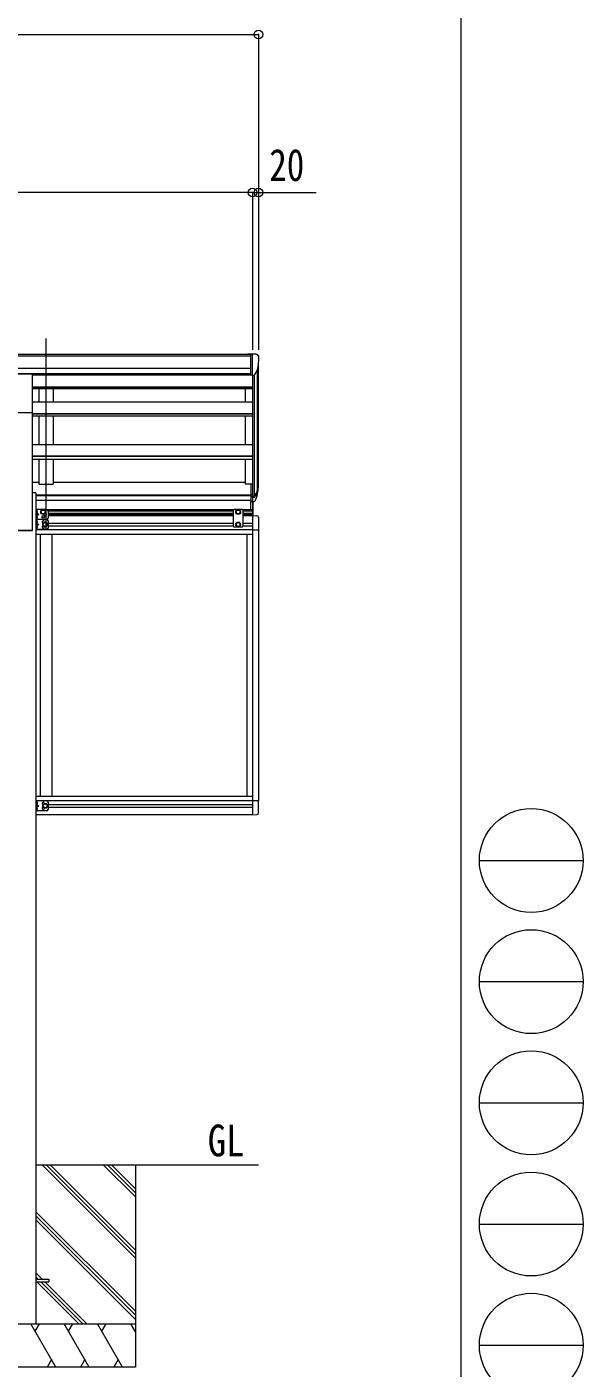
# Model space of a CAD drawing. Units: millimetres at full size; details may follow other scales. Extents: x -8385 to 8479, y -5853 to 5787.
# Drawn here: x 6550 to 8479, y -2842 to 1807 of the extents above; entities that cross this region are included whole.
import ezdxf
from ezdxf.enums import TextEntityAlignment as Align

# ---------------------------------------------------------------- set-up
doc = ezdxf.new("R2010")
doc.units = ezdxf.units.MM
doc.header["$LTSCALE"] = 30
doc.header["$PDMODE"] = 32
doc.header["$PDSIZE"] = 30
for name, color, linetype, lineweight in [('0-0_0', 7, 'Continuous', 9), ('0-1_本体', 4, 'Continuous', 9), ('0-2_部品', 7, 'Continuous', 9), ('0-8_PARTS2', 2, 'Continuous', 9), ('0-A_寸法', 6, 'Continuous', 9), ('1-1_GLASS', 4, 'Continuous', 9), ('1-2_GLASS_SEAL', 7, 'Continuous', 9), ('F-0_240', 7, 'Continuous', 9)]:
    doc.layers.add(name, color=color, linetype=linetype, lineweight=lineweight)
doc.styles.add('ＭＳ ゴシック', font='')
doc.styles.get('ＭＳ ゴシック').set_extended_font_data('MS Gothic')

msp = doc.modelspace()

# ---------------------------------------------------------------- linework, layer by layer
at = {"layer": '0-0_0'}
for p, q in [((7352.5, -2138.5), (6581.5, -2138.5)), ((6926.5, -2460.96), (6604.04, -2138.5)), ((6926.5, -2446.81), (6618.18, -2138.5)), ((6926.5, -2432.67), (6632.32, -2138.5)), ((6926.5, -2248.83), (6816.17, -2138.5)), ((6926.5, -2234.68), (6830.31, -2138.5)), ((6926.5, -2220.54), (6844.45, -2138.5)), ((6926.5, -2138.5), (6926.5, -2838.5)), ((6926.5, -2644.8), (6581.5, -2299.81)), ((6926.5, -2658.95), (6581.5, -2313.95)), ((6926.5, -2673.09), (6581.5, -2328.09)), ((6603.56, -2534), (6581.5, -2511.94)), ((6589.42, -2534), (6581.5, -2526.08)), ((6729.78, -2688.5), (6584.28, -2543)), ((6743.92, -2688.5), (6598.42, -2543)), ((6758.06, -2688.5), (6612.56, -2543)), ((6126.5, -2688.5), (6926.5, -2688.5)), ((6650.82, -2838.5), (6564.21, -2688.5)), ((6579.21, -2714.48), (6594.21, -2688.5)), ((6766.29, -2838.49), (6679.68, -2688.5)), ((6694.68, -2714.48), (6709.69, -2688.5)), ((6881.76, -2838.5), (6795.15, -2688.5)), ((6810.15, -2714.48), (6825.15, -2688.49)), ((6926.5, -2716), (6910.62, -2688.5)), ((6635.82, -2812.51), (6620.82, -2838.5)), ((6751.29, -2812.52), (6736.29, -2838.49)), ((6866.76, -2812.52), (6851.76, -2838.5)), ((6926.5, -2838.5), (6126.5, -2838.5))]:
    msp.add_line(p, q, dxfattribs=at)
at = {"layer": '0-1_本体'}
for p, q in [((7326, 671.04), (2327, 671.04)), ((7326, 665.68), (2327, 665.68)), ((7326, 622.17), (2327, 622.16)), ((7326, 604.49), (2327, 604.49)), ((7348.22, 615.49), (7348.22, 196.51)), ((7352.5, 220.78), (7352.5, 634.29)), ((6569, 602.12), (7326, 602.12)), ((7332.5, 599.16), (6569, 599.16)), ((6591.5, 602.12), (6591.5, 599.16)), ((6641.5, 602.12), (6641.5, 599.16)), ((7332.5, 600.66), (7332.5, 222.95)), ((7338.5, 600.14), (7338.5, 178.51)), ((7332.5, 557.21), (6569, 557.21)), ((7332.5, 555.51), (6569, 555.51)), ((7332.5, 551.73), (6569, 551.73)), ((6591.5, 551.73), (6591.5, 506.31)), ((6641.5, 551.73), (6641.5, 506.31)), ((7307.5, 506.31), (7307.5, 551.73)), ((7332.5, 506.31), (6569, 506.31)), ((6569, 61.51), (6569, 468.47)), ((7332.5, 465.72), (6569, 465.72)), ((7332.5, 464.03), (6569, 464.03)), ((7332.5, 457.17), (6569, 457.17)), ((6591.5, 457.17), (6591.5, 358.06)), ((6641.5, 457.17), (6641.5, 358.06)), ((7307.5, 358.06), (7307.5, 457.17)), ((7332.5, 358.06), (6569, 358.06)), ((7332.5, 318.92), (6569, 318.92)), ((7332.5, 317.26), (6569, 317.26)), ((7332.5, 307.61), (6569, 307.61)), ((6641.5, 307.61), (6641.5, 222.12)), ((7307.5, 222.12), (7307.5, 307.61)), ((6591.5, 227.33), (6569, 227.33)), ((6581.5, 191.51), (6569, 191.51)), ((6581.5, 191.51), (6581.5, -2688.49)), ((7307.5, 227.33), (6641.5, 227.33)), ((7326, 222.12), (7307.5, 222.12)), ((7326, 183.02), (6581.5, 183.02)), ((7326, 181.64), (6581.5, 181.64)), ((7326, 164.47), (6581.5, 164.47)), ((6569, 61.51), (6484, 61.51))]:
    msp.add_line(p, q, dxfattribs=at)
msp.add_lwpolyline([(6591.5, 307.61), (6591.5, 222.12), (6641.5, 222.12)], dxfattribs=at)
at = {"layer": '0-2_部品'}
for p, q in [((7326, 672.64), (7316, 672.56)), ((7316, 670.45), (7316, 672.56)), ((7326, 600.66), (7326, 672.64)), ((7344.5, 672.64), (7326, 672.64)), ((7332.5, 599.66), (7332.5, 672.64)), ((7344.5, 672.64), (7346.83, 672.5)), ((7347.59, 672.08), (7351.66, 666.27)), ((7354.5, 663.27), (7354.5, 662.64)), ((7340.13, 601.47), (7349.4, 617.54)), ((6569, 602.62), (6484, 602.62)), ((6569, 468.47), (6569, 602.62)), ((7326, 600.66), (7332.5, 600.66)), ((7332.5, 599.66), (7337.71, 599.98)), ((6569, 468.47), (6484, 468.47)), ((7326, 222.95), (7326, 161.88)), ((7326, 222.95), (7332.5, 222.95)), ((7332.5, 222.95), (7332.5, 161.06)), ((7338.93, 178.98), (7348.69, 197.4)), ((7350.11, 196.9), (7339.94, 177.73)), ((7326, 184.63), (7332.5, 184.63)), ((7326, 179.23), (7332.5, 179.23)), ((7326, 161.88), (7332.5, 161.88)), ((7332.5, 178.23), (7337.64, 178.23)), ((7332.5, 176.23), (7337.35, 176.23)), ((7332.5, 161.06), (7337.35, 161.06)), ((7347.52, 180.05), (7339.94, 162.56))]:
    msp.add_line(p, q, dxfattribs=at)
at = {"layer": '0-2_部品', "color": 4}
for p, q in [((6581.5, -2533.99), (6626.5, -2533.99)), ((6581.5, -2542.99), (6626.5, -2542.99)), ((6626.5, -2533.99), (6626.5, -2542.99))]:
    msp.add_line(p, q, dxfattribs=at)
at = {"layer": '0-2_部品'}
for centre, radius, start, end in [((7346.77, 671.5), 1, 35, 86.5), ((7152.5, 662.64), 202, 347.09739, 0), ((7351.5, 663.27), 3, 0, 87), ((7337.53, 602.97), 3, 273.5, 330), ((7219.28, 216.13), 133.22, 344.28698, 356.72013), ((7264.55, 223.35), 88.05, 342.78929, 2.77608), ((7263.84, 219.07), 89.07, 345.58812, 5.50424), ((7337.35, 179.23), 3, 270, 330), ((7337.35, 164.06), 3, 270, 330), ((7337.64, 179.73), 1.5, 270, 330)]:
    msp.add_arc(centre, radius, start, end, dxfattribs=at)
at = {"layer": '0-8_PARTS2'}
msp.add_line((6616.5, 63.85), (6616.5, 726.37), dxfattribs=at)
at = {"layer": '0-A_寸法'}
for p, q in [((-2711.5, 1780.29), (7352.5, 1780.29)), ((7352.5, 1780.29), (7352.5, 1232.76)), ((7332.5, 1232.76), (2320.5, 1232.76)), ((7332.5, 1232.76), (7332.5, 687.14)), ((7332.5, 1232.76), (7332.5, 687.14)), ((7332.5, 1232.76), (7352.5, 1232.76)), ((7352.5, 1232.76), (7352.5, 687.14)), ((7352.5, 1232.76), (7552.5, 1232.76))]:
    msp.add_line(p, q, dxfattribs=at)
for p in [(7352.5, 1780.29), (7332.5, 1232.76), (7352.5, 1232.76)]:
    msp.add_point(p, dxfattribs=at)
at = {"layer": '1-1_GLASS'}
for p, q in [((6621.5, 133.21), (7268, 133.21)), ((6623.48, 129.71), (7265, 129.71)), ((6623.5, 120.71), (7265, 120.71)), ((6623.5, 117.21), (7265, 117.21)), ((7265, 112.21), (6623.5, 112.21)), ((7297, 133.21), (7332.5, 133.21)), ((7300, 129.71), (7332.5, 129.71)), ((7300, 120.71), (7332.5, 120.71)), ((7300, 117.21), (7332.5, 117.21)), ((7332.5, 112.21), (7300, 112.21)), ((7332.5, 112.91), (7332.5, -624.29)), ((6484, 61.5), (6569, 61.5)), ((7332.5, 63.71), (6581.5, 63.71)), ((6581.5, 47.71), (7332.5, 47.71)), ((6596.5, 47.71), (6596.5, -559.29)), ((6623.5, 86.21), (7265, 86.21)), ((6623.5, 77.21), (7265, 77.21)), ((6636.5, 47.71), (6636.5, -559.29)), ((7300, 86.21), (7332.5, 86.21)), ((7300, 77.21), (7332.5, 77.21)), ((7312.5, 47.71), (7312.5, -559.29)), ((7312.5, 47.71), (7312.5, -559.29)), ((7352.5, 63.51), (7352.5, -575.09)), ((7352.5, -36.49), (7352.5, -875.09)), ((6596.5, -51.79), (6596.5, -859.79)), ((6636.5, -51.79), (6636.5, -859.79)), ((7312.5, -52.29), (7312.5, -859.79)), ((7312.5, -52.29), (7312.5, -859.79)), ((7332.5, -624.09), (7332.5, -924.29)), ((6581.5, -859.79), (7332.5, -859.79)), ((6581.5, -875.29), (7332.5, -875.29)), ((7332.5, -859.29), (7332.5, -875.29)), ((6581.5, -923.79), (7332.5, -923.79)), ((6623.5, -888.79), (7332.5, -888.79)), ((6623.5, -897.79), (7332.5, -897.79))]:
    msp.add_line(p, q, dxfattribs=at)
at = {"layer": '1-2_GLASS_SEAL'}
for p, q in [((7327, 133.21), (7327, 161.88)), ((7332.5, 162.56), (7332.5, 112.71)), ((7334, 112.71), (7334, 161.06)), ((6581.5, 134.21), (6581.5, 99.21)), ((6618.5, 134.21), (6581.5, 134.21)), ((6618.5, 99.21), (6581.5, 99.21)), ((6584, 134.21), (6584, 99.21)), ((6584.5, 121.71), (6584, 121.8)), ((6584, 116.71), (6591, 116.71)), ((6584.5, 103.71), (6584, 103.8)), ((6584, 99.21), (6584, 64.21)), ((6584.5, 129.71), (6585.3, 129.57)), ((6584.5, 121.71), (6585.3, 121.86)), ((6584.5, 111.71), (6585.3, 111.57)), ((6584.5, 103.71), (6585.3, 103.86)), ((6584.5, 94.71), (6585.3, 94.57)), ((6623.5, 129.21), (6623.5, 104.21)), ((6623.5, 94.21), (6623.5, 69.21)), ((7269, 134.21), (7265, 130.21)), ((7265, 130.21), (7265, 76.72)), ((7296, 134.21), (7269, 134.21)), ((7296, 134.21), (7300, 130.21)), ((7300, 76.72), (7300, 130.21)), ((7332.5, 112.71), (7347.79, 111.91)), ((7353, 106.42), (7353, 63.51)), ((6618.5, 64.21), (6581.5, 64.21)), ((6584.5, 86.71), (6584, 86.8)), ((6584, 81.71), (6591, 81.71)), ((6584.5, 68.71), (6584, 68.8)), ((6584.5, 86.71), (6585.3, 86.86)), ((6584.5, 76.71), (6585.3, 76.57)), ((6584.5, 68.71), (6585.3, 68.86)), ((7269, 72.72), (7265, 76.72)), ((7296, 72.72), (7269, 72.72)), ((7282.5, 89.22), (7276, 85.47)), ((7276, 85.47), (7276, 77.96)), ((7276, 77.96), (7282.5, 74.21)), ((7289, 85.47), (7282.5, 89.22)), ((7282.5, 74.21), (7289, 77.96)), ((7289, 77.96), (7289, 85.47)), ((7296, 72.72), (7300, 76.72)), ((7332.5, 63.51), (7353, 63.51)), ((6581.5, -875.79), (6581.5, -910.79)), ((6618.5, -875.79), (6581.5, -875.79)), ((6584, -875.79), (6584, -910.79)), ((6584.5, -880.29), (6585.3, -880.43)), ((6623.5, -880.79), (6623.5, -905.79)), ((7332.5, -875.09), (7353, -875.09)), ((7353, -918), (7353, -875.09)), ((6618.5, -910.79), (6581.5, -910.79)), ((6584.5, -888.29), (6584, -888.2)), ((6584, -893.29), (6591, -893.29)), ((6584.5, -906.29), (6584, -906.2)), ((6584.5, -888.29), (6585.3, -888.14)), ((6584.5, -898.29), (6585.3, -898.43)), ((6584.5, -906.29), (6585.3, -906.14)), ((7332.5, -924.29), (7347.79, -923.49))]:
    msp.add_line(p, q, dxfattribs=at)
for points in [[(6618.5, 99.21), (6581.5, 99.21), (6581.5, 64.21)], [(6583.62, 125.71), (6584.25, 126.9), (6586.48, 128.01)], [(6583.62, 125.71), (6584.25, 124.53), (6586.48, 123.41)], [(6583.62, 107.71), (6584.25, 108.9), (6586.48, 110.01)], [(6583.62, 107.71), (6584.25, 106.53), (6586.48, 105.41)], [(6583.62, 90.71), (6584.25, 91.9), (6586.48, 93.01)], [(6584.5, 121.71), (6584.5, 129.71), (6584, 129.63), (6584, 121.8)], [(6584, 121.71), (6591, 116.71), (6584, 111.71)], [(6584.5, 103.71), (6584.5, 111.71), (6584, 111.63), (6584, 103.8)], [(6584.5, 86.71), (6584.5, 94.71), (6584, 94.63), (6584, 86.8)], [(7276, 128.97), (7282.5, 132.72), (7289, 128.97)], [(7289, 128.97), (7289, 121.46), (7282.5, 117.71), (7276, 121.46), (7276, 128.97)], [(6583.62, 90.71), (6584.25, 89.53), (6586.48, 88.41)], [(6583.62, 72.71), (6584.25, 73.9), (6586.48, 75.01)], [(6583.62, 72.71), (6584.25, 71.53), (6586.48, 70.41)], [(6584, 86.71), (6591, 81.71), (6584, 76.71)], [(6584.5, 68.71), (6584.5, 76.71), (6584, 76.63), (6584, 68.8)], [(6583.62, -884.29), (6584.25, -883.1), (6586.48, -881.99)], [(6584.5, -888.29), (6584.5, -880.29), (6584, -880.37), (6584, -888.2)], [(6583.62, -884.29), (6584.25, -885.47), (6586.48, -886.59)], [(6583.62, -902.29), (6584.25, -901.1), (6586.48, -899.99)], [(6583.62, -902.29), (6584.25, -903.47), (6586.48, -904.59)], [(6584, -888.29), (6591, -893.29), (6584, -898.29)], [(6584.5, -906.29), (6584.5, -898.29), (6584, -898.37), (6584, -906.2)]]:
    msp.add_lwpolyline(points, dxfattribs=at)
for points in [[(6606.5, 117.71), (6600, 121.46), (6600, 128.97), (6606.5, 132.72), (6613, 128.97), (6613, 121.46)], [(6613.5, 74.21), (6607, 77.96), (6607, 85.47), (6613.5, 89.22), (6620, 85.47), (6620, 77.96)], [(6613.5, -900.79), (6607, -897.04), (6607, -889.53), (6613.5, -885.78), (6620, -889.53), (6620, -897.04)]]:
    msp.add_lwpolyline(points, close=True, dxfattribs=at)
for centre, radius in [((6606.5, 125.21), 8.5), ((6606.5, 125.21), 7.5), ((6606.5, 125.21), 6.5), ((6606.5, 108.21), 4.25), ((7282.5, 125.21), 8.5), ((7282.5, 125.21), 7.5), ((7282.5, 125.21), 6.5), ((6613.5, 81.71), 8.5), ((6613.5, 81.71), 7.5), ((6613.5, 81.71), 6.5), ((7282.5, 81.71), 8.5), ((7282.5, 81.71), 7.5), ((7282.5, 81.71), 6.5), ((6613.5, -893.29), 8.5), ((6613.5, -893.29), 7.5), ((6613.5, -893.29), 6.5)]:
    msp.add_circle(centre, radius, dxfattribs=at)
for centre, radius, start, end in [((6585.15, 128.69), 0.9, 32.05588, 80), ((6585.15, 122.74), 0.9, 280, 327.94412), ((6585.15, 110.69), 0.9, 32.05588, 80), ((6585.15, 104.74), 0.9, 280, 327.94412), ((6585.15, 93.69), 0.9, 32.05588, 80), ((6580.4, 125.71), 6.5, 327.94412, 32.05588), ((6580.4, 107.71), 6.5, 327.94412, 32.05588), ((6580.4, 90.71), 6.5, 327.94412, 32.05588), ((6606.5, 90.21), 4.25, 353.70569, 265.23923), ((6613.5, 116.71), 4.25, 173.70569, 85.23923), ((6618.5, 129.21), 5, 0, 90), ((6618.5, 104.21), 5, 270, 0), ((6618.5, 94.21), 5, 0, 90), ((7347.5, 106.42), 5.5, 0, 87), ((6585.15, 87.74), 0.9, 280, 327.94412), ((6585.15, 75.69), 0.9, 32.05588, 80), ((6585.15, 69.74), 0.9, 280, 327.94412), ((6580.4, 72.71), 6.5, 327.94412, 32.05588), ((6606.5, 73.21), 4.25, 94.76077, 6.29431), ((6618.5, 69.21), 5, 270, 0), ((6585.15, -881.31), 0.9, 32.05588, 80), ((6580.4, -884.29), 6.5, 327.94412, 32.05588), ((6606.5, -884.79), 4.25, 353.70569, 265.23923), ((6618.5, -880.79), 5, 0, 90), ((6585.15, -887.26), 0.9, 280, 327.94412), ((6585.15, -899.31), 0.9, 32.05588, 80), ((6585.15, -905.26), 0.9, 280, 327.94412), ((6580.4, -902.29), 6.5, 327.94412, 32.05588), ((6606.5, -901.79), 4.25, 94.76077, 6.29431), ((6618.5, -905.79), 5, 270, 0), ((7347.5, -918), 5.5, 273, 0)]:
    msp.add_arc(centre, radius, start, end, dxfattribs=at)
at = {"layer": 'F-0_240', "color": 5}
msp.add_line((8054.55, 5787.34), (8054.55, -5852.66), dxfattribs=at)
at = {"layer": 'F-0_240', "color": 4}
for p, q in [((8118.66, -1082.66), (8478.66, -1082.66)), ((8118.66, -1502.66), (8478.66, -1502.66)), ((8118.66, -1922.66), (8478.66, -1922.66)), ((8118.66, -2342.66), (8478.66, -2342.66)), ((8118.66, -2762.66), (8478.66, -2762.66))]:
    msp.add_line(p, q, dxfattribs=at)
for centre in [(8298.66, -1082.66), (8298.66, -1502.66), (8298.66, -1922.66), (8298.66, -2342.66), (8298.66, -2762.66)]:
    msp.add_circle(centre, 180, dxfattribs=at)

# ---------------------------------------------------------------- texts
at = {"layer": '0-0_0', "style": 'ＭＳ ゴシック', "width": 0.85}
msp.add_text('GL', height=110, dxfattribs=at).set_placement((7176.9, -2140.93), align=Align.BOTTOM_LEFT)
at = {"layer": '0-A_寸法', "color": 7, "style": 'ＭＳ ゴシック', "width": 0.8}
msp.add_text('20', height=111.4, dxfattribs=at).set_placement((7390.5, 1238.76), align=Align.BOTTOM_LEFT)

doc.saveas('drawing.dxf')
